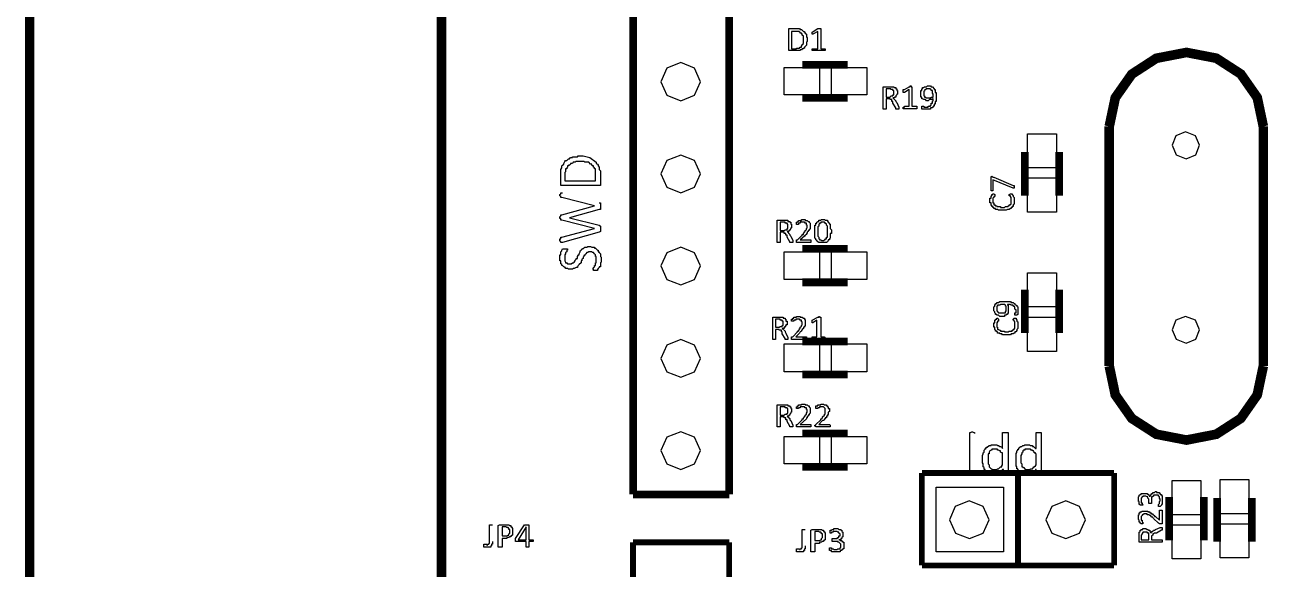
# Model space of a CAD drawing. Extents: x 0.35 to 4.98, y 3.96 to 9.44.
# Drawn here: x 0.399 to 2.041, y 7.676 to 8.394 of the extents above; entities that cross this region are included whole.
import ezdxf

# ---------------------------------------------------------------- set-up
doc = ezdxf.new("R2010")
doc.units = 0
doc.layers.get('0').update_dxf_attribs({"linetype": 'CONTINUOUS'})

msp = doc.modelspace()

# ---------------------------------------------------------------- linework, layer by layer
at = {"color": 234, "const_width": 0.01271}
for points in [[(0.40544, 8.15657), (0.40544, 8.9655)], [(0.40544, 7.34625), (0.40544, 8.15657)]]:
    msp.add_lwpolyline(points, dxfattribs=at)
at = {"color": 214, "const_width": 0.01271}
msp.add_lwpolyline([(0.94944, 4.3201), (0.94944, 8.9655)], dxfattribs=at)
at = {"color": 94}
for points, const_width in [([(1.20242, 7.77436), (1.20242, 8.49957)], 0.01017), ([(1.32943, 7.77436), (1.32943, 8.49957)], 0.01017), ([(1.83149, 8.25988), (1.83946, 8.29775), (1.86128, 8.32878), (1.89367, 8.34978), (1.93349, 8.35747), (1.97293, 8.34987), (2.00521, 8.329), (2.02696, 8.29796), (2.035, 8.25988)], 0.01271), ([(1.42594, 8.34119), (1.48594, 8.34119)], 0.01017), ([(1.42594, 8.29769), (1.48594, 8.29769)], 0.01017), ([(1.83149, 7.94368), (1.83149, 8.25988)], 0.01271), ([(2.035, 7.94368), (2.035, 8.25988)], 0.01271), ([(1.71994, 8.16851), (1.71994, 8.22592)], 0.01017), ([(1.76546, 8.16851), (1.76546, 8.22592)], 0.01017), ([(1.42594, 8.09819), (1.48594, 8.09819)], 0.01017), ([(1.42594, 8.05419), (1.48594, 8.05419)], 0.01017), ([(1.71994, 7.98725), (1.71994, 8.04465)], 0.01017), ([(1.76546, 7.98725), (1.76546, 8.04465)], 0.01017), ([(1.42594, 7.97624), (1.48594, 7.97624)], 0.01017), ([(2.035, 7.94368), (2.02696, 7.90565), (2.00521, 7.87463), (1.97293, 7.85379), (1.93349, 7.84608), (1.89367, 7.85379), (1.86128, 7.87463), (1.83946, 7.90565), (1.83149, 7.94368)], 0.01271), ([(1.42594, 7.93267), (1.48594, 7.93267)], 0.01017), ([(1.42594, 7.85471), (1.48594, 7.85471)], 0.01017), ([(1.42594, 7.81071), (1.48594, 7.81071)], 0.01017), ([(1.58393, 7.80257), (1.83794, 7.80257)], 0.00763), ([(1.58399, 7.68061), (1.58399, 7.80257)], 0.00763), ([(1.71099, 7.68061), (1.71099, 7.80257)], 0.00763), ([(1.83794, 7.68061), (1.83794, 7.80257)], 0.00763), ([(1.20242, 7.77436), (1.32943, 7.77436)], 0.01017), ([(1.91049, 7.7136), (1.91049, 7.771)], 0.01017), ([(1.95649, 7.7136), (1.95649, 7.771)], 0.01017), ([(1.97401, 7.71213), (1.97401, 7.76958)], 0.01017), ([(2.01997, 7.71213), (2.01997, 7.76958)], 0.01017), ([(1.20242, 7.46772), (1.20242, 7.71121)], 0.00763), ([(1.20242, 7.71121), (1.32943, 7.71121)], 0.00763), ([(1.32943, 7.46772), (1.32943, 7.71121)], 0.00763), ([(1.58393, 7.68061), (1.83794, 7.68061)], 0.00763)]:
    msp.add_lwpolyline(points, dxfattribs=dict(at, const_width=const_width))
for points in [[(1.4324, 8.37424), (1.4324, 8.37185), (1.43137, 8.37088), (1.43137, 8.36703), (1.42887, 8.36464), (1.42887, 8.36322), (1.4274, 8.36322), (1.4274, 8.36225), (1.42589, 8.36225), (1.42492, 8.36083), (1.42339, 8.36083), (1.42339, 8.35986), (1.40836, 8.35986), (1.40836, 8.38906), (1.42236, 8.38906), (1.42339, 8.38758), (1.42492, 8.38758), (1.42589, 8.38667), (1.4274, 8.38519), (1.42887, 8.38519), (1.42887, 8.38428), (1.4299, 8.38281), (1.43137, 8.3814), (1.43137, 8.37804), (1.4324, 8.37663), (1.4324, 8.37424)], [(1.4274, 8.37424), (1.4274, 8.37901), (1.42589, 8.38043), (1.42589, 8.3814), (1.42492, 8.38281), (1.42339, 8.38281), (1.42339, 8.38428), (1.42236, 8.38428), (1.42236, 8.38519), (1.41189, 8.38519), (1.41189, 8.36225), (1.4184, 8.36225), (1.4184, 8.36322), (1.42236, 8.36322), (1.42339, 8.36464), (1.42492, 8.36464), (1.42492, 8.36561), (1.42589, 8.36703), (1.42589, 8.368), (1.4274, 8.36947), (1.4274, 8.37424)], [(1.55339, 8.28282), (1.54943, 8.28282), (1.54943, 8.28429), (1.54542, 8.29047), (1.54542, 8.29286), (1.54438, 8.29286), (1.54438, 8.29525), (1.54189, 8.29525), (1.54189, 8.29622), (1.53689, 8.29622), (1.53689, 8.28282), (1.53287, 8.28282), (1.53287, 8.31201), (1.54688, 8.31201), (1.54688, 8.31108), (1.54943, 8.31108), (1.54943, 8.30963), (1.55089, 8.30963), (1.55089, 8.30724), (1.55192, 8.30724), (1.55192, 8.30246), (1.55089, 8.30246), (1.55089, 8.30149), (1.54943, 8.30007), (1.54943, 8.29861), (1.5479, 8.29861), (1.5479, 8.29769), (1.54542, 8.29769), (1.5479, 8.29525), (1.54943, 8.29383), (1.54943, 8.29286), (1.55089, 8.29144), (1.55339, 8.28521), (1.55339, 8.28282)], [(1.60292, 8.29861), (1.60292, 8.29292), (1.6014, 8.29292), (1.6014, 8.28906), (1.60042, 8.28906), (1.60042, 8.28668), (1.5989, 8.28668), (1.5989, 8.28526), (1.59793, 8.28526), (1.59793, 8.28429), (1.59537, 8.28429), (1.59537, 8.28282), (1.58388, 8.28282), (1.58388, 8.28668), (1.58643, 8.28668), (1.58643, 8.28526), (1.59239, 8.28526), (1.59239, 8.28668), (1.59537, 8.28668), (1.59537, 8.28808), (1.5964, 8.28808), (1.5964, 8.29047), (1.59793, 8.29047), (1.59793, 8.29383), (1.5989, 8.29383), (1.5989, 8.29622), (1.59793, 8.29622), (1.59793, 8.29531), (1.59392, 8.29531), (1.59239, 8.29383), (1.5899, 8.29383), (1.58892, 8.29531), (1.58643, 8.29531), (1.5849, 8.29622), (1.58388, 8.29622), (1.58388, 8.29861), (1.58242, 8.29861), (1.58242, 8.30724), (1.58388, 8.30724), (1.58388, 8.30963), (1.5849, 8.30963), (1.5849, 8.31108), (1.58643, 8.31108), (1.5874, 8.31201), (1.5899, 8.31201), (1.59142, 8.31347), (1.59537, 8.31347), (1.5964, 8.31201), (1.59793, 8.31201), (1.60042, 8.30963), (1.60042, 8.30871), (1.6014, 8.30871), (1.6014, 8.30485), (1.60292, 8.30485), (1.60292, 8.29861)], [(1.54688, 8.30485), (1.54688, 8.30724), (1.54542, 8.30724), (1.54542, 8.30871), (1.54292, 8.30871), (1.54292, 8.30963), (1.53689, 8.30963), (1.53689, 8.29861), (1.54189, 8.29861), (1.54292, 8.30007), (1.54542, 8.30007), (1.54542, 8.30149), (1.54688, 8.30149), (1.54688, 8.30485)], [(1.5989, 8.29861), (1.5989, 8.30246), (1.59793, 8.30388), (1.59793, 8.30724), (1.5964, 8.30724), (1.5964, 8.30871), (1.59537, 8.30871), (1.59537, 8.30963), (1.5899, 8.30963), (1.5874, 8.30724), (1.5874, 8.30626), (1.58643, 8.30626), (1.58643, 8.30007), (1.5874, 8.30007), (1.5874, 8.29861), (1.58892, 8.29861), (1.5899, 8.29769), (1.5964, 8.29769), (1.5964, 8.29861), (1.5989, 8.29861)], [(1.13238, 8.22114), (1.13639, 8.22114), (1.14529, 8.21881), (1.15386, 8.21251), (1.15386, 8.2111), (1.15538, 8.21013), (1.15641, 8.20871), (1.15641, 8.20774), (1.15788, 8.20632), (1.15788, 8.20296), (1.1594, 8.2015), (1.1594, 8.18192), (1.10688, 8.18192), (1.10688, 8.20296), (1.1084, 8.20535), (1.1084, 8.20774), (1.10938, 8.20871), (1.11089, 8.21013), (1.11089, 8.2111), (1.11241, 8.21349), (1.11339, 8.2149), (1.11491, 8.2149), (1.1174, 8.21729), (1.11838, 8.21729), (1.1199, 8.21875), (1.1224, 8.21875), (1.1224, 8.21972), (1.12891, 8.21972), (1.12988, 8.22114), (1.13238, 8.22114)], [(1.13238, 8.21349), (1.12739, 8.21349), (1.12587, 8.21251), (1.12337, 8.21251), (1.1224, 8.2111), (1.1199, 8.2111), (1.1199, 8.21013), (1.11838, 8.20871), (1.1174, 8.20871), (1.1174, 8.20774), (1.11589, 8.20774), (1.11589, 8.20632), (1.11491, 8.20535), (1.11491, 8.20394), (1.11339, 8.20394), (1.11339, 8.20008), (1.11241, 8.19911), (1.11241, 8.18815), (1.15289, 8.18815), (1.15289, 8.20394), (1.15137, 8.20394), (1.15137, 8.20535), (1.15039, 8.20632), (1.15039, 8.20774), (1.14887, 8.20774), (1.14789, 8.20871), (1.14789, 8.21013), (1.14638, 8.21013), (1.14388, 8.21251), (1.13889, 8.21251), (1.13737, 8.21349), (1.13238, 8.21349)], [(1.41342, 8.10682), (1.4094, 8.10682), (1.4094, 8.10775), (1.40588, 8.11399), (1.40588, 8.11638), (1.4044, 8.11638), (1.4044, 8.11876), (1.40192, 8.11876), (1.40192, 8.12022), (1.39686, 8.12022), (1.39686, 8.10682), (1.3929, 8.10682), (1.3929, 8.13601), (1.4069, 8.13601), (1.4069, 8.13456), (1.4094, 8.13456), (1.4094, 8.13362), (1.41086, 8.13362), (1.41086, 8.13075), (1.41189, 8.13075), (1.41189, 8.12597), (1.41086, 8.12597), (1.41086, 8.125), (1.4094, 8.12354), (1.4094, 8.12261), (1.40836, 8.12261), (1.40836, 8.12115), (1.40588, 8.12115), (1.4069, 8.12022), (1.40836, 8.11876), (1.4094, 8.11735), (1.4094, 8.11638), (1.41086, 8.11496), (1.41342, 8.10921), (1.41342, 8.10682)], [(1.4069, 8.12836), (1.4069, 8.13075), (1.40588, 8.13075), (1.40588, 8.13217), (1.40338, 8.13217), (1.40338, 8.13362), (1.39686, 8.13362), (1.39686, 8.12261), (1.40192, 8.12261), (1.40338, 8.12354), (1.40588, 8.12354), (1.40588, 8.125), (1.4069, 8.125), (1.4069, 8.12836)], [(1.46442, 8.12115), (1.46442, 8.11876), (1.46289, 8.11876), (1.46289, 8.11257), (1.46192, 8.1116), (1.46192, 8.11019), (1.46039, 8.11019), (1.46039, 8.10921), (1.45936, 8.10775), (1.4579, 8.10682), (1.44786, 8.10682), (1.4464, 8.10775), (1.44536, 8.10921), (1.4439, 8.11019), (1.4439, 8.1116), (1.44239, 8.11257), (1.44239, 8.12978), (1.4439, 8.12978), (1.4439, 8.13217), (1.44536, 8.13217), (1.44536, 8.13362), (1.4464, 8.13456), (1.44786, 8.13456), (1.44786, 8.13601), (1.45042, 8.13601), (1.45139, 8.13693), (1.4554, 8.13693), (1.45638, 8.13601), (1.45936, 8.13601), (1.45936, 8.13456), (1.46039, 8.13456), (1.46039, 8.13362), (1.46192, 8.13217), (1.46192, 8.13075), (1.46289, 8.13075), (1.46289, 8.125), (1.46442, 8.12354), (1.46442, 8.12115)], [(1.45936, 8.12115), (1.45936, 8.12836), (1.4579, 8.12978), (1.4579, 8.13075), (1.45638, 8.13217), (1.4554, 8.13362), (1.45042, 8.13362), (1.45042, 8.13217), (1.44889, 8.13217), (1.44889, 8.13075), (1.44786, 8.13075), (1.44786, 8.12836), (1.4464, 8.12739), (1.4464, 8.11496), (1.44786, 8.11399), (1.44786, 8.1116), (1.44889, 8.1116), (1.44889, 8.11019), (1.45042, 8.11019), (1.45139, 8.10921), (1.45389, 8.10921), (1.4554, 8.11019), (1.45638, 8.11019), (1.45638, 8.1116), (1.4579, 8.1116), (1.4579, 8.11399), (1.45936, 8.11399), (1.45936, 8.12115)], [(1.69439, 8.02886), (1.7009, 8.02886), (1.70188, 8.0274), (1.70443, 8.0274), (1.70589, 8.02647), (1.70692, 8.02647), (1.70692, 8.02501), (1.70839, 8.02408), (1.70942, 8.02408), (1.70942, 8.02263), (1.71089, 8.02165), (1.71089, 8.01161), (1.70942, 8.01069), (1.70692, 8.01069), (1.70692, 8.014), (1.70839, 8.014), (1.70839, 8.01785), (1.70692, 8.01882), (1.70692, 8.02165), (1.70589, 8.02165), (1.70589, 8.02263), (1.70443, 8.02263), (1.70443, 8.02408), (1.70188, 8.02408), (1.7009, 8.02501), (1.69689, 8.02501), (1.69689, 8.02408), (1.69792, 8.02408), (1.69792, 8.01307), (1.69689, 8.01307), (1.69689, 8.01161), (1.69542, 8.01161), (1.69542, 8.01069), (1.69293, 8.01069), (1.69293, 8.00922), (1.6869, 8.00922), (1.68539, 8.01069), (1.68289, 8.01069), (1.68289, 8.01161), (1.68142, 8.01161), (1.68142, 8.01307), (1.68039, 8.014), (1.68039, 8.01546), (1.67893, 8.01644), (1.67893, 8.02165), (1.68039, 8.02263), (1.68039, 8.02501), (1.68142, 8.02501), (1.68142, 8.02647), (1.68289, 8.02647), (1.68289, 8.0274), (1.68539, 8.0274), (1.6869, 8.02886), (1.69439, 8.02886)], [(1.69293, 8.02501), (1.68788, 8.02501), (1.6869, 8.02408), (1.68392, 8.02408), (1.68392, 8.02263), (1.68289, 8.02263), (1.68289, 8.01644), (1.68539, 8.014), (1.69439, 8.014), (1.69439, 8.01546), (1.69542, 8.01644), (1.69542, 8.02263), (1.69439, 8.02263), (1.69439, 8.02408), (1.69293, 8.02501)], [(1.4069, 7.97863), (1.40338, 7.97863), (1.40338, 7.98003), (1.39942, 7.98628), (1.39942, 7.98867), (1.39839, 7.98867), (1.39839, 7.99104), (1.3954, 7.99104), (1.3954, 7.99197), (1.3904, 7.99197), (1.3904, 7.97863), (1.38688, 7.97863), (1.38688, 8.00825), (1.40087, 8.00825), (1.40087, 8.00683), (1.40338, 8.00683), (1.40338, 8.00543), (1.4044, 8.00543), (1.4044, 8.00299), (1.40588, 8.00299), (1.40588, 7.99821), (1.4044, 7.99821), (1.4044, 7.99724), (1.40338, 7.99582), (1.40338, 7.99485), (1.40192, 7.99485), (1.40192, 7.99343), (1.39942, 7.99343), (1.40338, 7.98958), (1.40338, 7.98867), (1.4044, 7.98719), (1.4069, 7.9815), (1.4069, 7.97863)], [(1.40087, 8.0006), (1.40087, 8.00299), (1.39942, 8.00299), (1.39942, 8.00444), (1.39686, 8.00444), (1.39686, 8.00543), (1.3904, 8.00543), (1.3904, 7.99485), (1.3954, 7.99485), (1.39686, 7.99582), (1.39942, 7.99582), (1.39942, 7.99724), (1.40087, 7.99724), (1.40087, 8.0006)], [(1.41342, 7.86333), (1.4094, 7.86333), (1.4094, 7.86431), (1.40588, 7.8705), (1.40588, 7.87289), (1.4044, 7.87289), (1.4044, 7.87528), (1.40192, 7.87528), (1.40192, 7.87674), (1.39686, 7.87674), (1.39686, 7.86333), (1.3929, 7.86333), (1.3929, 7.89253), (1.4069, 7.89253), (1.4069, 7.89106), (1.4094, 7.89106), (1.4094, 7.89014), (1.41086, 7.89014), (1.41086, 7.88775), (1.41189, 7.88775), (1.41189, 7.88292), (1.41086, 7.88292), (1.41086, 7.88151), (1.4094, 7.8801), (1.4094, 7.87913), (1.40836, 7.87913), (1.40836, 7.87765), (1.40588, 7.87765), (1.4069, 7.87674), (1.4094, 7.87435), (1.4094, 7.87289), (1.41086, 7.87196), (1.41342, 7.86572), (1.41342, 7.86333)], [(1.4069, 7.88531), (1.4069, 7.88775), (1.40588, 7.88775), (1.40588, 7.88867), (1.40338, 7.88867), (1.40338, 7.89014), (1.39686, 7.89014), (1.39686, 7.87913), (1.40192, 7.87913), (1.40338, 7.8801), (1.40588, 7.8801), (1.40588, 7.88151), (1.4069, 7.88151), (1.4069, 7.88531)], [(1.69792, 7.80354), (1.69689, 7.80257), (1.69189, 7.80257), (1.69189, 7.80735), (1.69038, 7.80735), (1.6894, 7.80593), (1.6894, 7.80496), (1.68788, 7.80496), (1.6869, 7.80354), (1.68539, 7.80354), (1.68539, 7.80257), (1.68142, 7.80257), (1.68039, 7.80117), (1.67637, 7.80117), (1.6754, 7.80257), (1.67139, 7.80257), (1.67139, 7.80354), (1.67042, 7.80354), (1.67042, 7.80496), (1.66889, 7.80496), (1.66743, 7.80593), (1.66743, 7.80735), (1.66639, 7.80735), (1.66639, 7.80974), (1.66488, 7.81071), (1.66488, 7.81451), (1.6639, 7.81597), (1.6639, 7.82553), (1.66488, 7.8279), (1.66488, 7.82938), (1.66639, 7.83029), (1.66639, 7.83268), (1.66743, 7.83415), (1.66743, 7.83507), (1.66889, 7.83507), (1.66889, 7.83653), (1.67042, 7.83653), (1.6729, 7.83892), (1.6754, 7.83892), (1.6754, 7.8399), (1.68289, 7.8399), (1.68392, 7.83892), (1.68539, 7.83892), (1.6869, 7.83746), (1.68788, 7.83746), (1.6894, 7.83653), (1.69038, 7.83507), (1.69038, 7.85618), (1.69792, 7.85618), (1.69792, 7.80354)], [(1.74143, 7.80354), (1.74143, 7.80257), (1.73492, 7.80257), (1.73492, 7.80735), (1.73389, 7.80735), (1.73389, 7.80593), (1.73242, 7.80496), (1.73139, 7.80496), (1.73139, 7.80354), (1.72993, 7.80354), (1.7284, 7.80257), (1.72488, 7.80257), (1.72342, 7.80117), (1.71989, 7.80117), (1.71989, 7.80257), (1.71588, 7.80257), (1.71588, 7.80354), (1.71337, 7.80354), (1.71337, 7.80496), (1.71192, 7.80496), (1.71192, 7.80593), (1.71089, 7.80735), (1.71089, 7.80832), (1.70942, 7.80832), (1.70942, 7.81071), (1.70839, 7.81213), (1.70839, 7.82938), (1.70942, 7.82938), (1.70942, 7.83176), (1.71089, 7.83268), (1.71089, 7.83415), (1.71192, 7.83415), (1.71192, 7.83507), (1.71337, 7.83653), (1.7149, 7.83746), (1.71588, 7.83746), (1.71739, 7.83892), (1.71843, 7.83892), (1.71989, 7.8399), (1.72592, 7.8399), (1.72738, 7.83892), (1.72993, 7.83892), (1.72993, 7.83746), (1.73139, 7.83746), (1.73389, 7.83507), (1.73492, 7.83507), (1.73492, 7.85618), (1.74143, 7.85618), (1.74143, 7.80354)], [(1.69038, 7.8279), (1.69038, 7.82938), (1.6894, 7.82938), (1.68788, 7.83029), (1.68788, 7.83176), (1.6869, 7.83176), (1.68539, 7.83268), (1.68392, 7.83268), (1.68392, 7.83415), (1.67637, 7.83415), (1.67637, 7.83268), (1.6754, 7.83268), (1.67389, 7.83176), (1.6729, 7.83029), (1.6729, 7.8279), (1.67139, 7.8279), (1.67139, 7.81451), (1.6729, 7.81358), (1.6729, 7.81071), (1.67389, 7.80974), (1.6754, 7.80832), (1.67637, 7.80832), (1.67637, 7.80735), (1.68289, 7.80735), (1.68392, 7.80832), (1.68539, 7.80832), (1.6869, 7.80974), (1.68788, 7.81071), (1.6894, 7.81071), (1.6894, 7.81213), (1.69038, 7.81358)], [(1.73492, 7.8279), (1.73389, 7.8279), (1.73389, 7.82938), (1.73242, 7.82938), (1.73242, 7.83029), (1.73139, 7.83176), (1.72993, 7.83176), (1.72993, 7.83268), (1.7284, 7.83268), (1.72738, 7.83415), (1.71989, 7.83415), (1.71989, 7.83268), (1.71843, 7.83268), (1.71739, 7.83176), (1.71739, 7.83029), (1.71588, 7.82938), (1.71588, 7.8279), (1.7149, 7.82553), (1.7149, 7.81597), (1.71588, 7.81451), (1.71588, 7.81071), (1.71739, 7.81071), (1.71739, 7.80974), (1.71843, 7.80974), (1.71989, 7.80832), (1.71989, 7.80735), (1.72738, 7.80735), (1.72738, 7.80832), (1.72993, 7.80832), (1.73139, 7.80974), (1.73139, 7.81071), (1.73242, 7.81071), (1.73389, 7.81213), (1.73492, 7.81358)], [(1.0434, 7.72553), (1.0434, 7.72076), (1.04237, 7.72076), (1.04237, 7.71983), (1.04091, 7.71983), (1.04091, 7.71838), (1.03988, 7.71838), (1.03841, 7.71739), (1.03586, 7.71739), (1.03586, 7.71599), (1.02941, 7.71599), (1.02941, 7.70497), (1.02441, 7.70497), (1.02441, 7.73318), (1.02588, 7.73415), (1.03841, 7.73415), (1.03988, 7.73318), (1.04091, 7.73318), (1.04091, 7.73178), (1.04237, 7.73178), (1.04237, 7.73079), (1.0434, 7.72939), (1.0434, 7.72553)], [(1.03988, 7.72553), (1.03988, 7.72792), (1.03841, 7.72792), (1.03841, 7.72939), (1.03738, 7.73079), (1.03586, 7.73079), (1.0344, 7.73178), (1.02941, 7.73178), (1.02941, 7.71983), (1.03586, 7.71983), (1.03738, 7.72076), (1.03841, 7.72076), (1.03841, 7.72222), (1.03988, 7.72314), (1.03988, 7.72553)], [(1.07037, 7.7136), (1.07037, 7.71218), (1.06489, 7.71218), (1.06489, 7.70497), (1.06136, 7.70497), (1.06136, 7.71218), (1.04736, 7.71218), (1.04736, 7.71599), (1.05887, 7.73415), (1.06489, 7.73415), (1.06489, 7.71457), (1.07037, 7.71457), (1.07037, 7.7136)], [(1.06136, 7.73178), (1.05089, 7.71457), (1.06136, 7.71457)], [(1.45638, 7.71983), (1.45638, 7.71457), (1.4554, 7.71457), (1.4554, 7.7136), (1.45389, 7.7136), (1.45389, 7.71218), (1.4529, 7.71218), (1.45139, 7.71121), (1.44889, 7.71121), (1.44889, 7.70979), (1.44239, 7.70979), (1.44239, 7.69878), (1.43739, 7.69878), (1.43739, 7.727), (1.43892, 7.72797), (1.45139, 7.72797), (1.4529, 7.727), (1.45389, 7.727), (1.45389, 7.72553), (1.4554, 7.72553), (1.4554, 7.72461), (1.45638, 7.72314), (1.45638, 7.71983)], [(1.4529, 7.71983), (1.4529, 7.72222), (1.45139, 7.72222), (1.45139, 7.72314), (1.45042, 7.72461), (1.44889, 7.72461), (1.44786, 7.72553), (1.44239, 7.72553), (1.44239, 7.7136), (1.44889, 7.7136), (1.45042, 7.71457), (1.45139, 7.71457), (1.45139, 7.71599), (1.4529, 7.71744), (1.4529, 7.71983)], [(1.90039, 7.73079), (1.90142, 7.73079), (1.90142, 7.727), (1.90039, 7.727), (1.89387, 7.72314), (1.89139, 7.72314), (1.88992, 7.72222), (1.88889, 7.72222), (1.88889, 7.72076), (1.88743, 7.71983), (1.88743, 7.71457), (1.90142, 7.71457), (1.90142, 7.71121), (1.87088, 7.71121), (1.87088, 7.72461), (1.87239, 7.72553), (1.87239, 7.727), (1.87343, 7.727), (1.87343, 7.72792), (1.87592, 7.72792), (1.87592, 7.72939), (1.87989, 7.72939), (1.8814, 7.72792), (1.88238, 7.72792), (1.8839, 7.727), (1.88487, 7.727), (1.88487, 7.72553), (1.88639, 7.72461), (1.88639, 7.72314), (1.88743, 7.72461), (1.88743, 7.72553), (1.88889, 7.72553), (1.88992, 7.727), (1.89139, 7.727), (1.89242, 7.72792), (1.89893, 7.73079), (1.90039, 7.73079)], [(1.87842, 7.72461), (1.87592, 7.72461), (1.87592, 7.72314), (1.87489, 7.72314), (1.87489, 7.72222), (1.87343, 7.72076), (1.87343, 7.71457), (1.8839, 7.71457), (1.8839, 7.72314), (1.88238, 7.72314), (1.8814, 7.72461), (1.87842, 7.72461)]]:
    msp.add_lwpolyline(points, close=True, dxfattribs=at)
for points in [[(1.45638, 8.36083), (1.45638, 8.35986), (1.43892, 8.35986), (1.43892, 8.36225), (1.4464, 8.36225), (1.4464, 8.38519), (1.43989, 8.3814), (1.43892, 8.3814), (1.43892, 8.38428), (1.4464, 8.38906), (1.45042, 8.38906), (1.45042, 8.36225), (1.45638, 8.36225), (1.45638, 8.36083)], [(1.57742, 8.28429), (1.57742, 8.28288), (1.5594, 8.28288), (1.5594, 8.28526), (1.56093, 8.28526), (1.56093, 8.28668), (1.56739, 8.28668), (1.56739, 8.30871), (1.56093, 8.30485), (1.5594, 8.30485), (1.5594, 8.30871), (1.56093, 8.30871), (1.56739, 8.31201), (1.56842, 8.31201), (1.56842, 8.31347), (1.56987, 8.31347), (1.56987, 8.31201), (1.5709, 8.31201), (1.5709, 8.28668), (1.57742, 8.28668), (1.57742, 8.28429)], [(1.67637, 8.19433), (1.6779, 8.19293), (1.67893, 8.19293), (1.70443, 8.18192), (1.70589, 8.18192), (1.70589, 8.17854), (1.70443, 8.17854), (1.6779, 8.18956), (1.6779, 8.17475), (1.6754, 8.17475), (1.6754, 8.19293), (1.67637, 8.19433)], [(1.15788, 8.15896), (1.1594, 8.15896), (1.1594, 8.15033), (1.15788, 8.15033), (1.11838, 8.13932), (1.15788, 8.12978), (1.1594, 8.12836), (1.1594, 8.12115), (1.15788, 8.12022), (1.10938, 8.10682), (1.10688, 8.10682), (1.10688, 8.10775), (1.1059, 8.10921), (1.1059, 8.1116), (1.10688, 8.1116), (1.10688, 8.11399), (1.1084, 8.11399), (1.15137, 8.125), (1.1084, 8.13601), (1.10688, 8.13601), (1.10688, 8.1384), (1.1059, 8.1384), (1.1059, 8.14079), (1.10688, 8.14171), (1.10688, 8.14318), (1.1084, 8.14318), (1.15137, 8.15511), (1.1084, 8.16613), (1.10688, 8.16613), (1.10688, 8.16758), (1.1059, 8.16851), (1.1059, 8.16997), (1.10688, 8.1709), (1.10688, 8.17236), (1.10938, 8.17236)], [(1.70188, 8.1709), (1.7034, 8.1709), (1.7034, 8.16997), (1.70443, 8.16851), (1.70443, 8.16758), (1.70589, 8.16613), (1.70589, 8.1575), (1.70443, 8.15657), (1.70443, 8.15419), (1.7034, 8.15419), (1.7034, 8.15272), (1.70188, 8.15272), (1.70188, 8.15175), (1.7009, 8.15175), (1.69938, 8.15033), (1.69689, 8.15033), (1.69542, 8.14936), (1.68539, 8.14936), (1.68392, 8.15033), (1.68142, 8.15033), (1.68142, 8.15175), (1.67893, 8.15175), (1.67893, 8.15272), (1.6779, 8.15272), (1.6779, 8.15419), (1.67637, 8.15419), (1.67637, 8.15511), (1.6754, 8.15657), (1.6754, 8.15896), (1.67389, 8.15896), (1.67389, 8.16521), (1.6754, 8.16521), (1.6754, 8.16851), (1.67637, 8.16851), (1.67637, 8.16997), (1.6779, 8.16997), (1.6779, 8.1709), (1.67893, 8.1709), (1.68039, 8.16997), (1.68039, 8.16758), (1.67893, 8.16758), (1.67893, 8.16613), (1.6779, 8.16521), (1.6779, 8.15896), (1.67893, 8.15896), (1.67893, 8.15657), (1.68039, 8.15657), (1.68142, 8.15511), (1.68289, 8.15511), (1.68289, 8.15419), (1.68788, 8.15419), (1.68788, 8.15272), (1.69293, 8.15272), (1.69439, 8.15419), (1.69792, 8.15419), (1.69792, 8.15511), (1.69938, 8.15511), (1.69938, 8.15657), (1.7009, 8.15657), (1.7009, 8.1575), (1.70188, 8.1575), (1.70188, 8.16613), (1.7009, 8.16758), (1.7009, 8.16851), (1.69938, 8.16851), (1.69938, 8.16997), (1.7009, 8.1709), (1.70188, 8.1709)], [(1.43739, 8.10775), (1.43739, 8.10682), (1.4184, 8.10682), (1.4184, 8.11014), (1.41986, 8.11014), (1.42589, 8.11638), (1.42589, 8.11735), (1.4274, 8.11735), (1.4274, 8.11876), (1.42887, 8.12017), (1.42887, 8.12115), (1.4299, 8.12115), (1.4299, 8.12261), (1.43137, 8.12354), (1.43137, 8.125), (1.4324, 8.12592), (1.4324, 8.12978), (1.43137, 8.12978), (1.43137, 8.13217), (1.4299, 8.13217), (1.42887, 8.13357), (1.42339, 8.13357), (1.42339, 8.13217), (1.4209, 8.13217), (1.4209, 8.13069), (1.4184, 8.13069), (1.4184, 8.13357), (1.41986, 8.13357), (1.41986, 8.13456), (1.4209, 8.13456), (1.4209, 8.13596), (1.42492, 8.13596), (1.42492, 8.13693), (1.4299, 8.13693), (1.4299, 8.13596), (1.4324, 8.13596), (1.43386, 8.13456), (1.43489, 8.13456), (1.43489, 8.13357), (1.43636, 8.13217), (1.43636, 8.125), (1.43489, 8.12354), (1.43489, 8.12261), (1.43386, 8.12261), (1.43386, 8.12115), (1.4324, 8.12017), (1.4324, 8.11876), (1.43137, 8.11876), (1.43137, 8.11735), (1.4299, 8.11638), (1.42887, 8.11496), (1.42339, 8.11014), (1.43739, 8.11014), (1.43739, 8.10775)], [(1.1454, 8.10156), (1.14638, 8.10156), (1.14789, 8.10058), (1.15137, 8.10058), (1.15137, 8.09918), (1.15289, 8.09918), (1.15386, 8.09819), (1.15538, 8.09679), (1.15641, 8.09679), (1.15641, 8.09435), (1.15788, 8.09435), (1.15788, 8.09343), (1.1594, 8.09196), (1.1594, 8.08817), (1.16037, 8.08718), (1.16037, 8.081), (1.1594, 8.08003), (1.1594, 8.07476), (1.15788, 8.07476), (1.15788, 8.07378), (1.15641, 8.07238), (1.15641, 8.0714), (1.15538, 8.0714), (1.15538, 8.06999), (1.15039, 8.06999), (1.15039, 8.0714), (1.14887, 8.0714), (1.15039, 8.07238), (1.15039, 8.07378), (1.15137, 8.07476), (1.15137, 8.07622), (1.15289, 8.07622), (1.15289, 8.08003), (1.15386, 8.08003), (1.15386, 8.08817), (1.15289, 8.08817), (1.15289, 8.09056), (1.15137, 8.09196), (1.15039, 8.09343), (1.14887, 8.09343), (1.14789, 8.09435), (1.14388, 8.09435), (1.1429, 8.09343), (1.14138, 8.09343), (1.13987, 8.09196), (1.13889, 8.09056), (1.13889, 8.08957), (1.13737, 8.08957), (1.13737, 8.08817), (1.13639, 8.08718), (1.13639, 8.08578), (1.13487, 8.08479), (1.13487, 8.08242), (1.1339, 8.08242), (1.1339, 8.08003), (1.1314, 8.07764), (1.12988, 8.07622), (1.12891, 8.07476), (1.12891, 8.07378), (1.12739, 8.07378), (1.12489, 8.07238), (1.12337, 8.07238), (1.1224, 8.0714), (1.1174, 8.0714), (1.11589, 8.07238), (1.11339, 8.07238), (1.11339, 8.07378), (1.11241, 8.07378), (1.11089, 8.07476), (1.10938, 8.07622), (1.1084, 8.07622), (1.1084, 8.07764), (1.10688, 8.07861), (1.10688, 8.08242), (1.1059, 8.08242), (1.1059, 8.09056), (1.10688, 8.09056), (1.10688, 8.09435), (1.1084, 8.09581), (1.1084, 8.09679), (1.10938, 8.09819), (1.11589, 8.09819), (1.11589, 8.09679), (1.11491, 8.09679), (1.11491, 8.09435), (1.11339, 8.09343), (1.11339, 8.09196), (1.11241, 8.09056), (1.11241, 8.08242), (1.11339, 8.081), (1.11339, 8.08003), (1.11491, 8.08003), (1.11589, 8.07861), (1.12088, 8.07861), (1.1224, 8.08003), (1.12337, 8.08003), (1.12489, 8.081), (1.12587, 8.08242), (1.12587, 8.08339), (1.12739, 8.08479), (1.12739, 8.08578), (1.12891, 8.08578), (1.12891, 8.08817), (1.12988, 8.08957), (1.12988, 8.09056), (1.1314, 8.09056), (1.1314, 8.09196), (1.13238, 8.09435), (1.13238, 8.09581), (1.1339, 8.09679), (1.13487, 8.09819), (1.13639, 8.09819), (1.13639, 8.09918), (1.13737, 8.09918), (1.13889, 8.10058), (1.14138, 8.10058), (1.1429, 8.10156), (1.1454, 8.10156)], [(1.43137, 7.98003), (1.43137, 7.97863), (1.41189, 7.97863), (1.41189, 7.98242), (1.41342, 7.98242), (1.41986, 7.98867), (1.41986, 7.98958), (1.4209, 7.98958), (1.4209, 7.99104), (1.42236, 7.99197), (1.42236, 7.99343), (1.42339, 7.99343), (1.42339, 7.99485), (1.42492, 7.99582), (1.42492, 7.99724), (1.42589, 7.99821), (1.42589, 8.00206), (1.42492, 8.00206), (1.42492, 8.00444), (1.42339, 8.00444), (1.42236, 8.00538), (1.41738, 8.00538), (1.41738, 8.00444), (1.41488, 8.00444), (1.41488, 8.00299), (1.41189, 8.00299), (1.41189, 8.00538), (1.41342, 8.00538), (1.41342, 8.00683), (1.41488, 8.00683), (1.41488, 8.00825), (1.4184, 8.00825), (1.4184, 8.00922), (1.42339, 8.00922), (1.42339, 8.00825), (1.42589, 8.00825), (1.4274, 8.00683), (1.42887, 8.00683), (1.42887, 8.00538), (1.4299, 8.00444), (1.4299, 7.99724), (1.42887, 7.99582), (1.42887, 7.99485), (1.4274, 7.99485), (1.4274, 7.99343), (1.42589, 7.99197), (1.42589, 7.99104), (1.42492, 7.99104), (1.42492, 7.98958), (1.42339, 7.98867), (1.42236, 7.98719), (1.41738, 7.98242), (1.43137, 7.98242), (1.43137, 7.98003)], [(1.45638, 7.98003), (1.45638, 7.97863), (1.43892, 7.97863), (1.43892, 7.98242), (1.44536, 7.98242), (1.44536, 8.00444), (1.43989, 8.0006), (1.43892, 8.0006), (1.43892, 8.00444), (1.4464, 8.00825), (1.44786, 8.00825), (1.44786, 8.00922), (1.44889, 8.00922), (1.44889, 8.00825), (1.45042, 8.00825), (1.45042, 7.98242), (1.4554, 7.98242), (1.4554, 7.98144), (1.45638, 7.98144), (1.45638, 7.98003)], [(1.70692, 8.00683), (1.70839, 8.00683), (1.70839, 8.00543), (1.70942, 8.00444), (1.70942, 8.00299), (1.71089, 8.00206), (1.71089, 7.99343), (1.70942, 7.99197), (1.70942, 7.98958), (1.70839, 7.98958), (1.70839, 7.98867), (1.70692, 7.98867), (1.70692, 7.98719), (1.70589, 7.98719), (1.70443, 7.98628), (1.70188, 7.98628), (1.7009, 7.98481), (1.69038, 7.98481), (1.6894, 7.98628), (1.6869, 7.98628), (1.6869, 7.98719), (1.68392, 7.98719), (1.68392, 7.98867), (1.68289, 7.98867), (1.68289, 7.98958), (1.68142, 7.98958), (1.68142, 7.99104), (1.68039, 7.99197), (1.68039, 7.99485), (1.67893, 7.99485), (1.67893, 8.0006), (1.68039, 8.0006), (1.68039, 8.00444), (1.68142, 8.00444), (1.68142, 8.00543), (1.68289, 8.00543), (1.68289, 8.00683), (1.68392, 8.00683), (1.68539, 8.00543), (1.68539, 8.00299), (1.68392, 8.00299), (1.68392, 8.00206), (1.68289, 8.0006), (1.68289, 7.99485), (1.68392, 7.99485), (1.68392, 7.99197), (1.68539, 7.99197), (1.6869, 7.99104), (1.68788, 7.99104), (1.68788, 7.98958), (1.69293, 7.98958), (1.69293, 7.98867), (1.69792, 7.98867), (1.69938, 7.98958), (1.7034, 7.98958), (1.7034, 7.99104), (1.70443, 7.99104), (1.70443, 7.99197), (1.70589, 7.99197), (1.70589, 7.99343), (1.70692, 7.99343), (1.70692, 8.00206), (1.70589, 8.00299), (1.70589, 8.00444), (1.70443, 8.00444), (1.70443, 8.00543), (1.70589, 8.00683), (1.70692, 8.00683)], [(1.43739, 7.86426), (1.43739, 7.86333), (1.4184, 7.86333), (1.4184, 7.86664), (1.41986, 7.86664), (1.42589, 7.87289), (1.42589, 7.87429), (1.4274, 7.87429), (1.4274, 7.87528), (1.42887, 7.87668), (1.42887, 7.87765), (1.4299, 7.87765), (1.4299, 7.87913), (1.43137, 7.88004), (1.43137, 7.88151), (1.4324, 7.88292), (1.4324, 7.88628), (1.43137, 7.88628), (1.43137, 7.88867), (1.4299, 7.88867), (1.42887, 7.89008), (1.42339, 7.89008), (1.42339, 7.88867), (1.4209, 7.88867), (1.4209, 7.88769), (1.4184, 7.88769), (1.4184, 7.89008), (1.41986, 7.89008), (1.41986, 7.89106), (1.4209, 7.89106), (1.4209, 7.89247), (1.42492, 7.89247), (1.42492, 7.89344), (1.4299, 7.89344), (1.4299, 7.89247), (1.4324, 7.89247), (1.43386, 7.89106), (1.43489, 7.89106), (1.43489, 7.89008), (1.43636, 7.88867), (1.43636, 7.88151), (1.43489, 7.88004), (1.43489, 7.87913), (1.43386, 7.87913), (1.43386, 7.87765), (1.4324, 7.87668), (1.4324, 7.87528), (1.43137, 7.87528), (1.43137, 7.87429), (1.42339, 7.86664), (1.43739, 7.86664), (1.43739, 7.86426)], [(1.46289, 7.86426), (1.46289, 7.86333), (1.4439, 7.86333), (1.4439, 7.86426), (1.44239, 7.86426), (1.44239, 7.86572), (1.4439, 7.86572), (1.4439, 7.86664), (1.45042, 7.87289), (1.45042, 7.87429), (1.45139, 7.87429), (1.4529, 7.87528), (1.4529, 7.87668), (1.4554, 7.87913), (1.4554, 7.88004), (1.45638, 7.88004), (1.45638, 7.88769), (1.45389, 7.89008), (1.44889, 7.89008), (1.44889, 7.88867), (1.4464, 7.88867), (1.4464, 7.88769), (1.4439, 7.88769), (1.4439, 7.89106), (1.4464, 7.89106), (1.4464, 7.89247), (1.45042, 7.89247), (1.45042, 7.89344), (1.45389, 7.89344), (1.4554, 7.89247), (1.4579, 7.89247), (1.4579, 7.89106), (1.45936, 7.89106), (1.45936, 7.89008), (1.46039, 7.89008), (1.46039, 7.88769), (1.46192, 7.88769), (1.46192, 7.8839), (1.46039, 7.88292), (1.46039, 7.88004), (1.45936, 7.87913), (1.45936, 7.87765), (1.4579, 7.87765), (1.4579, 7.87528), (1.45638, 7.87528), (1.45638, 7.87429), (1.4554, 7.87429), (1.4554, 7.87289), (1.45389, 7.8719), (1.4529, 7.8719), (1.44786, 7.86664), (1.46192, 7.86664), (1.46289, 7.86572), (1.46289, 7.86426)], [(1.65338, 7.80354), (1.65338, 7.80257), (1.6474, 7.80257), (1.6474, 7.85618), (1.64839, 7.85618), (1.6499, 7.8571), (1.65087, 7.8571), (1.6524, 7.85618), (1.65338, 7.85618), (1.65338, 7.85471)], [(1.89242, 7.77815), (1.89387, 7.77815), (1.89387, 7.77675), (1.89789, 7.77675), (1.89789, 7.77576), (1.89893, 7.77576), (1.89893, 7.77436), (1.90039, 7.77436), (1.90039, 7.77339), (1.90142, 7.77197), (1.90142, 7.76096), (1.90039, 7.76096), (1.90039, 7.75999), (1.89893, 7.75857), (1.89638, 7.75857), (1.89638, 7.76096), (1.89789, 7.76237), (1.89789, 7.76481), (1.89893, 7.76574), (1.89893, 7.76812), (1.89789, 7.76958), (1.89789, 7.771), (1.89638, 7.77197), (1.89638, 7.77339), (1.88992, 7.77339), (1.88992, 7.77197), (1.88889, 7.77197), (1.88889, 7.771), (1.88743, 7.771), (1.88743, 7.76237), (1.8839, 7.76237), (1.8839, 7.76812), (1.88238, 7.76958), (1.88238, 7.771), (1.8814, 7.771), (1.87989, 7.77197), (1.87592, 7.77197), (1.87592, 7.771), (1.87489, 7.771), (1.87343, 7.76958), (1.87343, 7.76335), (1.87489, 7.76335), (1.87489, 7.76096), (1.87592, 7.76096), (1.87592, 7.75999), (1.87239, 7.75999), (1.87239, 7.76096), (1.87088, 7.76096), (1.87088, 7.76481), (1.8699, 7.76481), (1.8699, 7.771), (1.87088, 7.77197), (1.87088, 7.77339), (1.87239, 7.77436), (1.87343, 7.77436), (1.87343, 7.77576), (1.8814, 7.77576), (1.88238, 7.77436), (1.8839, 7.77436), (1.8839, 7.77339), (1.88487, 7.77197), (1.88487, 7.771), (1.88487, 7.77197), (1.88639, 7.77339), (1.88639, 7.77436), (1.88743, 7.77436), (1.88743, 7.77576), (1.88889, 7.77576), (1.88889, 7.77675), (1.89139, 7.77675), (1.89242, 7.77815)], [(1.90039, 7.75379), (1.90142, 7.75379), (1.90142, 7.73557), (1.89789, 7.73557), (1.89638, 7.73654), (1.88992, 7.74278), (1.88889, 7.74419), (1.88743, 7.74419), (1.88743, 7.74517), (1.88639, 7.74517), (1.88639, 7.74658), (1.88487, 7.74658), (1.8839, 7.74756), (1.8814, 7.74756), (1.8814, 7.74897), (1.87739, 7.74897), (1.87592, 7.74756), (1.87489, 7.74756), (1.87489, 7.74658), (1.87343, 7.74517), (1.87343, 7.7404), (1.87489, 7.7404), (1.87489, 7.73796), (1.87592, 7.73796), (1.87592, 7.73557), (1.87343, 7.73557), (1.87239, 7.73654), (1.87239, 7.73796), (1.87088, 7.73796), (1.87088, 7.7404), (1.8699, 7.74132), (1.8699, 7.74756), (1.87088, 7.74756), (1.87088, 7.74994), (1.87239, 7.74994), (1.87239, 7.75142), (1.87343, 7.75142), (1.87489, 7.75233), (1.88238, 7.75233), (1.88238, 7.75142), (1.88487, 7.75142), (1.88487, 7.74994), (1.88639, 7.74994), (1.88743, 7.74897), (1.88889, 7.74897), (1.88889, 7.74756), (1.88992, 7.74756), (1.89139, 7.74658), (1.89139, 7.74517), (1.89242, 7.74517), (1.89789, 7.7404), (1.89789, 7.75379), (1.90039, 7.75379)], [(1.01687, 7.71218), (1.01687, 7.70882), (1.01541, 7.70882), (1.01541, 7.70643), (1.01438, 7.70643), (1.01438, 7.70497), (1.00537, 7.70497), (1.00537, 7.70882), (1.00939, 7.70882), (1.00939, 7.70742), (1.01036, 7.70742), (1.01036, 7.70882), (1.01188, 7.70882), (1.01188, 7.70979), (1.01291, 7.70979), (1.01291, 7.73415), (1.01687, 7.73415)], [(1.4299, 7.70643), (1.4299, 7.70258), (1.42887, 7.70258), (1.42887, 7.70019), (1.4274, 7.70019), (1.4274, 7.69878), (1.4184, 7.69878), (1.4184, 7.70258), (1.42236, 7.70258), (1.42236, 7.70167), (1.42339, 7.70167), (1.42339, 7.70258), (1.42492, 7.70258), (1.42492, 7.70404), (1.42589, 7.70404), (1.42589, 7.72797), (1.4299, 7.72797)], [(1.4809, 7.70736), (1.4809, 7.70258), (1.47939, 7.70258), (1.47939, 7.70167), (1.4784, 7.70167), (1.4784, 7.70019), (1.47592, 7.70019), (1.47592, 7.69878), (1.46442, 7.69878), (1.46442, 7.70019), (1.46192, 7.70019), (1.46192, 7.70404), (1.46442, 7.70404), (1.46442, 7.70258), (1.4669, 7.70258), (1.46789, 7.70167), (1.4719, 7.70167), (1.47287, 7.70258), (1.47592, 7.70258), (1.47592, 7.70404), (1.47689, 7.70497), (1.47689, 7.70882), (1.47592, 7.70975), (1.47439, 7.71121), (1.47287, 7.71121), (1.47287, 7.71213), (1.46539, 7.71213), (1.46539, 7.71599), (1.4719, 7.71599), (1.47287, 7.71739), (1.47439, 7.71739), (1.47439, 7.71983), (1.47592, 7.71983), (1.47592, 7.72222), (1.47439, 7.72314), (1.47439, 7.72461), (1.47287, 7.72461), (1.4719, 7.72553), (1.4669, 7.72553), (1.4669, 7.72461), (1.46442, 7.72461), (1.46442, 7.72314), (1.46289, 7.72314), (1.46289, 7.727), (1.46442, 7.727), (1.46539, 7.72792), (1.46789, 7.72792), (1.46789, 7.72939), (1.47287, 7.72939), (1.47439, 7.72792), (1.47689, 7.72792), (1.47689, 7.727), (1.4784, 7.727), (1.4784, 7.72553), (1.47939, 7.72461), (1.47939, 7.71838), (1.4784, 7.71739), (1.4784, 7.71599), (1.47689, 7.71599), (1.47689, 7.71457), (1.47439, 7.71457), (1.47592, 7.71457), (1.47592, 7.7136), (1.4784, 7.7136), (1.4784, 7.71213), (1.47939, 7.71213), (1.47939, 7.71121), (1.4809, 7.71121), (1.4809, 7.70736)]]:
    msp.add_lwpolyline(points, dxfattribs=at)
at = {"color": 22}
for points, const_width in [([(1.26595, 8.31967), (1.26595, 8.31967)], 0.08893), ([(1.93349, 8.23551), (1.93349, 8.23551)], 0.07878), ([(1.26595, 8.19769), (1.26595, 8.19769)], 0.08893), ([(1.26595, 8.07617), (1.26595, 8.07617)], 0.08893), ([(1.93349, 7.99203), (1.93349, 7.99203)], 0.07878), ([(1.26595, 7.95469), (1.26595, 7.95469)], 0.08893), ([(1.26595, 7.83274), (1.26595, 7.83274)], 0.08893), ([(1.77447, 7.74132), (1.77447, 7.74132)], 0.08893), ([(1.26595, 7.65044), (1.26595, 7.65044)], 0.08893)]:
    msp.add_lwpolyline(points, dxfattribs=dict(at, const_width=const_width))
at = {"color": 146}
for points in [[(1.2914, 8.31874), (1.2838, 8.33664), (1.26541, 8.34407), (1.24691, 8.33664), (1.23937, 8.31874), (1.24691, 8.30126), (1.26541, 8.29383), (1.2838, 8.30126), (1.2914, 8.31874)], [(1.9509, 8.23503), (1.94558, 8.24744), (1.9324, 8.25271), (1.91965, 8.24744), (1.91439, 8.23503), (1.91971, 8.2226), (1.93289, 8.21733), (1.94564, 8.2226), (1.9509, 8.23503)], [(1.2914, 8.19721), (1.2838, 8.2149), (1.26541, 8.22211), (1.24691, 8.2149), (1.23937, 8.19721), (1.24691, 8.17958), (1.26541, 8.17236), (1.2838, 8.17958), (1.2914, 8.19721)], [(1.2914, 8.07574), (1.2838, 8.09321), (1.26541, 8.10058), (1.24691, 8.09321), (1.23937, 8.07574), (1.24691, 8.05811), (1.26541, 8.05083), (1.2838, 8.05811), (1.2914, 8.07574)], [(1.9509, 7.99154), (1.94558, 8.00418), (1.9324, 8.00922), (1.91965, 8.00418), (1.91439, 7.99154), (1.91971, 7.97911), (1.93289, 7.97385), (1.94564, 7.97911), (1.9509, 7.99154)], [(1.2914, 7.95372), (1.2838, 7.9714), (1.26541, 7.97863), (1.24691, 7.9714), (1.23937, 7.95372), (1.24691, 7.93631), (1.26541, 7.92888), (1.2838, 7.93631), (1.2914, 7.95372)], [(1.2914, 7.83225), (1.2838, 7.84987), (1.26541, 7.8571), (1.24691, 7.84987), (1.23937, 7.83225), (1.24691, 7.81461), (1.26541, 7.80735), (1.2838, 7.81461), (1.2914, 7.83225)], [(1.6729, 7.74083), (1.6651, 7.75851), (1.64638, 7.76574), (1.6281, 7.75851), (1.62039, 7.74083), (1.62819, 7.72325), (1.64692, 7.71599), (1.66515, 7.72325), (1.6729, 7.74083)], [(1.79992, 7.74083), (1.79232, 7.75851), (1.77393, 7.76574), (1.75543, 7.75851), (1.74789, 7.74083), (1.75543, 7.72325), (1.77393, 7.71599), (1.79232, 7.72325), (1.79992, 7.74083)]]:
    msp.add_lwpolyline(points, dxfattribs=at)
at = {"color": 22}
for points in [[(1.40192, 8.33783), (1.44889, 8.33783), (1.44889, 8.30149), (1.40192, 8.30149), (1.40192, 8.33783)], [(1.46442, 8.33783), (1.51139, 8.33783), (1.51139, 8.30149), (1.46442, 8.30149), (1.46442, 8.33783)], [(1.72342, 8.25032), (1.76188, 8.25032), (1.76188, 8.20535), (1.72342, 8.20535), (1.72342, 8.25032)], [(1.72342, 8.19194), (1.76188, 8.19194), (1.76188, 8.14697), (1.72342, 8.14697), (1.72342, 8.19194)], [(1.40192, 8.0944), (1.44889, 8.0944), (1.44889, 8.058), (1.40192, 8.058), (1.40192, 8.0944)], [(1.46442, 8.0944), (1.51139, 8.0944), (1.51139, 8.058), (1.46442, 8.058), (1.46442, 8.0944)], [(1.72342, 8.06663), (1.76188, 8.06663), (1.76188, 8.02165), (1.72342, 8.02165), (1.72342, 8.06663)], [(1.72342, 8.00825), (1.76188, 8.00825), (1.76188, 7.96283), (1.72342, 7.96283), (1.72342, 8.00825)], [(1.40192, 7.97288), (1.44889, 7.97288), (1.44889, 7.93604), (1.40192, 7.93604), (1.40192, 7.97288)], [(1.46442, 7.97288), (1.51139, 7.97288), (1.51139, 7.93604), (1.46442, 7.93604), (1.46442, 7.97288)], [(1.40192, 7.85092), (1.44889, 7.85092), (1.44889, 7.81456), (1.40192, 7.81456), (1.40192, 7.85092)], [(1.46442, 7.85092), (1.51139, 7.85092), (1.51139, 7.81456), (1.46442, 7.81456), (1.46442, 7.85092)], [(1.91439, 7.79253), (1.95242, 7.79253), (1.95242, 7.74756), (1.91439, 7.74756), (1.91439, 7.79253)], [(1.97792, 7.79394), (2.0159, 7.79394), (2.0159, 7.74897), (1.97792, 7.74897), (1.97792, 7.79394)], [(1.60292, 7.7839), (1.69189, 7.7839), (1.69189, 7.69878), (1.60292, 7.69878), (1.60292, 7.7839)], [(1.97792, 7.73563), (2.0159, 7.73563), (2.0159, 7.69065), (1.97792, 7.69065), (1.97792, 7.73563)], [(1.91439, 7.73415), (1.95242, 7.73415), (1.95242, 7.68918), (1.91439, 7.68918), (1.91439, 7.73415)]]:
    msp.add_lwpolyline(points, close=True, dxfattribs=at)

doc.saveas('drawing.dxf')
